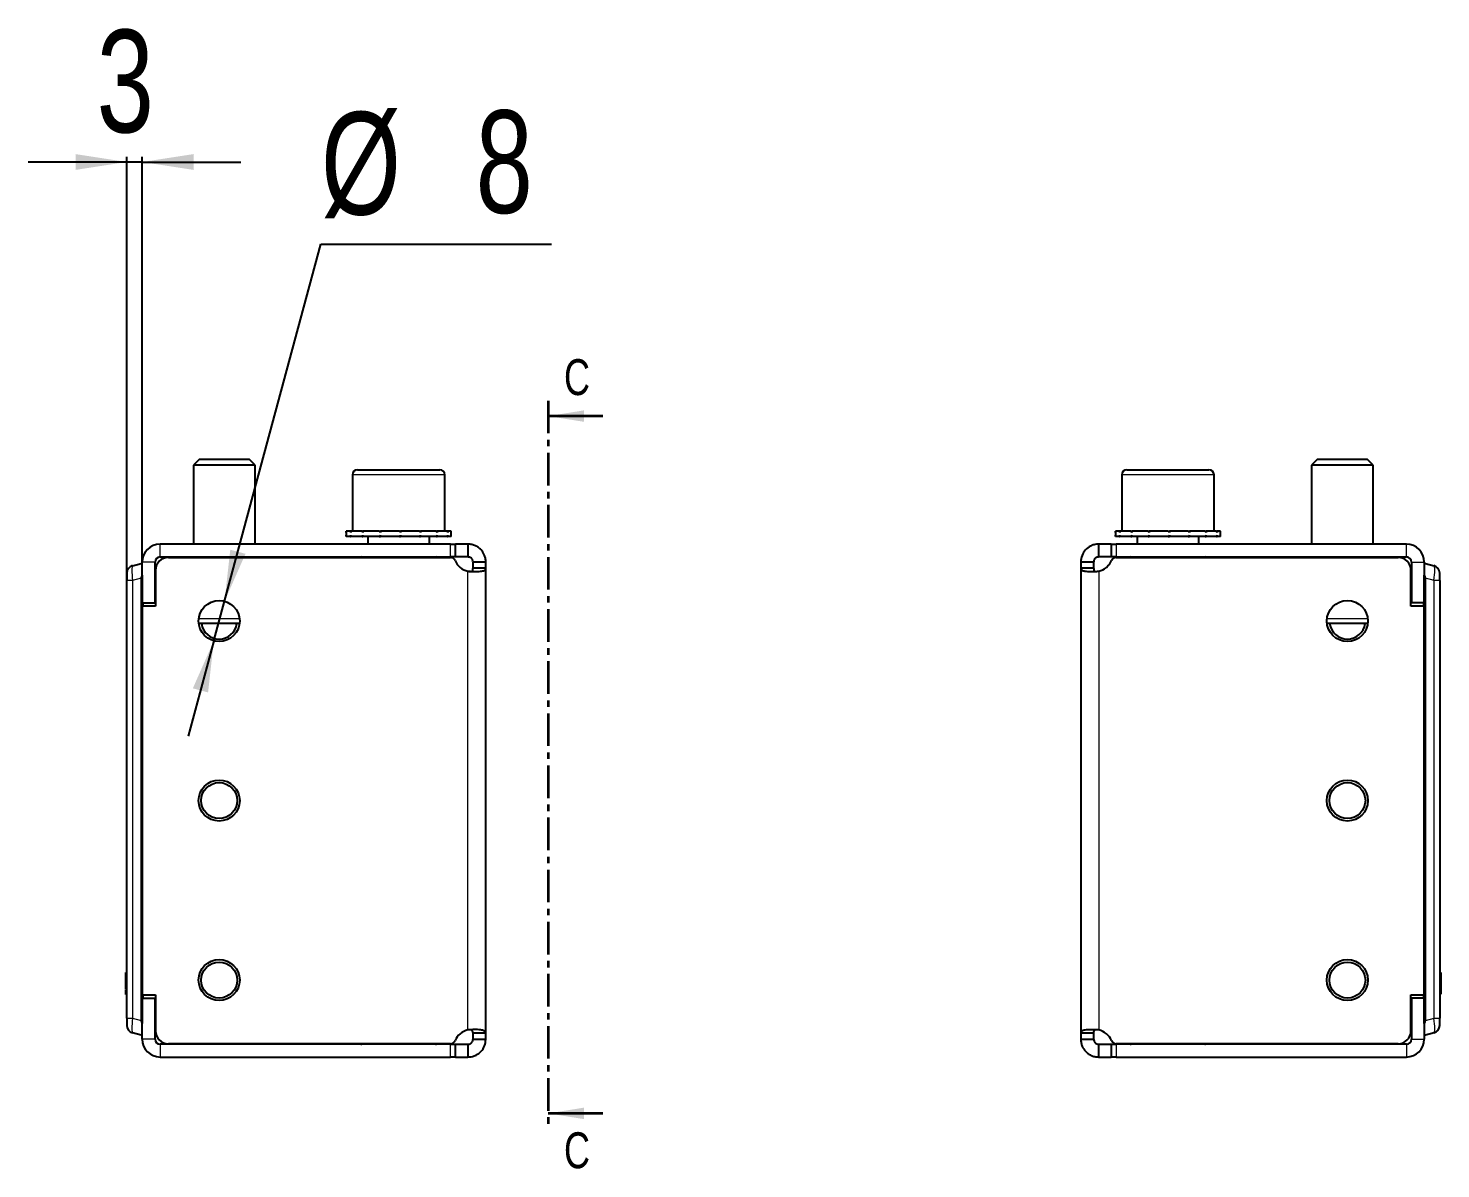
# Model space of a CAD drawing. Header units: millimetres. Extents: x -438 to 3468, y -370 to 660.
# Drawn here: x 1138.7 to 1414.1, y 173.2 to 395.5 of the extents above; entities that cross this region are included whole.
import ezdxf

# ---------------------------------------------------------------- set-up
doc = ezdxf.new("R2010")
doc.units = ezdxf.units.MM
doc.linetypes.add('CENTER', pattern=[10.16, 6.35, -1.27, 1.27, -1.27])
doc.layers.add('FORMAT', color=7, linetype='Continuous')
doc.styles.add('SLDTEXTSTYLE0', font='TXT', dxfattribs={"width": 0.75})
doc.dimstyles.new('SLDDIMSTYLE1', dxfattribs={"dimtxt": 20, "dimasz": 10, "dimexe": 0, "dimexo": 0.0625, "dimgap": 5, "dimtad": 2, "dimdec": 1, "dimrnd": 1e-09, "dimzin": 12, "dimdsep": 46, "dimtxsty": 'SLDTEXTSTYLE0', "dimsah": 1, "dimcen": 0.09, "dimadec": 0, "dimazin": 3, "dimtfac": 1, "dimtmove": 0, "dimatfit": 0, "dimfxl": 0, "dimfrac": 2, "dimtolj": 1, "dimtzin": 12, "dimarcsym": 0})
doc.dimstyles.new('SLDDIMSTYLE2', dxfattribs={"dimtxt": 20, "dimasz": 10, "dimexe": 0, "dimexo": 0.0625, "dimgap": 5, "dimtad": 0, "dimtih": 1, "dimtoh": 1, "dimdec": 1, "dimrnd": 1e-09, "dimzin": 12, "dimdsep": 46, "dimtxsty": 'SLDTEXTSTYLE0', "dimsah": 1, "dimcen": 0, "dimadec": 0, "dimazin": 3, "dimtfac": 1, "dimtmove": 0, "dimatfit": 3, "dimfxl": 0, "dimfrac": 2, "dimtolj": 1, "dimtzin": 12, "dimarcsym": 0})

# ---------------------------------------------------------------- blocks, each defined once
blk = doc.blocks.new('_D_4')
at = {"layer": 'FORMAT'}
for p, q in [((1157.91, 369.45), (1138.68, 369.45)), ((1157.91, 287.86), (1157.91, 370.45)), ((1160.91, 369.45), (1157.91, 369.45)), ((1160.91, 282.86), (1160.91, 370.45)), ((1160.91, 369.45), (1180.15, 369.45))]:
    blk.add_line(p, q, dxfattribs=at)
for points in [[(1157.91, 369.45), (1147.91, 370.99), (1147.91, 367.91)], [(1160.91, 369.45), (1170.91, 367.91), (1170.91, 370.99)]]:
    blk.add_solid(points, dxfattribs=at)
at = {"layer": 'FORMAT', "insert": (1152.03, 395.23), "char_height": 20, "attachment_point": 1, "style": 'SLDTEXTSTYLE0'}
blk.add_mtext('3', dxfattribs=at)
blk = doc.blocks.new('_D_5')
at = {"layer": 'FORMAT'}
for p, q in [((1176.96, 283.81), (1195.76, 353.42)), ((1195.76, 353.42), (1240.7, 353.42)), ((1174.87, 276.09), (1176.96, 283.81)), ((1174.87, 276.09), (1169.86, 257.52))]:
    blk.add_line(p, q, dxfattribs=at)
for points in [[(1176.96, 283.81), (1181.05, 293.06), (1178.08, 293.86)], [(1174.87, 276.09), (1170.78, 266.83), (1173.75, 266.03)]]:
    blk.add_solid(points, dxfattribs=at)
at = {"layer": 'FORMAT', "char_height": 20, "attachment_point": 1, "style": 'SLDTEXTSTYLE0'}
for s, insert in [('%%c', (1195.76, 379.2)), ('8', (1225.92, 379.51))]:
    blk.add_mtext(s, dxfattribs=dict(at, insert=insert))

msp = doc.modelspace()

# ---------------------------------------------------------------- linework, layer by layer
at = {"color": 7, "linetype": 'CENTER', "lineweight": 35}
msp.add_line((1240.06, 322.91), (1240.06, 180.96), dxfattribs=at)
at = {"color": 7, "linetype": 'Continuous', "lineweight": 35}
for p, q in [((1250.7, 319.91), (1240.06, 319.91)), ((1250.7, 183.96), (1240.06, 183.96))]:
    msp.add_line(p, q, dxfattribs=at)
at = {"color": 7, "linetype": 'Continuous', "lineweight": 25}
for p, q in [((1171.99, 311.45), (1170.91, 310.37)), ((1181.84, 311.45), (1171.99, 311.45)), ((1182.91, 310.37), (1181.84, 311.45)), ((1389.99, 311.45), (1388.91, 310.37)), ((1399.84, 311.45), (1389.99, 311.45)), ((1400.91, 310.37), (1399.84, 311.45)), ((1170.91, 310.37), (1170.91, 294.95)), ((1182.91, 310.37), (1170.91, 310.37)), ((1182.91, 294.95), (1182.91, 310.37)), ((1202.91, 309.45), (1218.91, 309.45)), ((1352.91, 309.45), (1368.91, 309.45)), ((1388.91, 310.37), (1388.91, 294.95)), ((1400.91, 310.37), (1388.91, 310.37)), ((1400.91, 294.95), (1400.91, 310.37)), ((1201.91, 308.45), (1201.91, 297.45)), ((1219.91, 297.45), (1219.91, 308.45)), ((1351.91, 308.45), (1351.91, 297.45)), ((1369.91, 297.45), (1369.91, 308.45)), ((1221.01, 294.95), (1164.41, 294.95)), ((1200.66, 297.45), (1200.66, 296.45)), ((1200.67, 297.45), (1200.67, 297.2)), ((1201.5, 297.45), (1200.67, 297.45)), ((1200.67, 297.45), (1200.67, 297.45)), ((1200.67, 296.45), (1200.67, 296.7)), ((1201.5, 296.45), (1200.67, 296.45)), ((1200.67, 296.45), (1200.67, 296.45)), ((1201.5, 297.45), (1201.6, 297.45)), ((1201.5, 296.45), (1201.6, 296.45)), ((1201.6, 297.45), (1201.6, 297.2)), ((1203.77, 297.45), (1201.6, 297.45)), ((1201.6, 296.45), (1201.6, 296.7)), ((1203.77, 296.45), (1201.6, 296.45)), ((1203.77, 297.45), (1203.95, 297.45)), ((1203.77, 296.45), (1203.95, 296.45)), ((1203.95, 297.45), (1203.95, 297.2)), ((1207.12, 297.45), (1203.95, 297.45)), ((1203.95, 296.45), (1203.95, 296.7)), ((1207.12, 296.45), (1203.95, 296.45)), ((1204.91, 296.45), (1204.91, 294.95)), ((1207.12, 297.45), (1207.36, 297.45)), ((1207.12, 296.45), (1207.36, 296.45)), ((1207.36, 297.45), (1207.36, 297.2)), ((1211.06, 297.45), (1207.36, 297.45)), ((1207.36, 296.45), (1207.36, 296.7)), ((1211.06, 296.45), (1207.36, 296.45)), ((1211.05, 297.45), (1211.31, 297.45)), ((1211.06, 297.45), (1211.13, 297.45)), ((1211.06, 296.45), (1211.21, 296.45)), ((1211.21, 296.45), (1211.3, 296.45)), ((1211.26, 297.45), (1211.3, 297.45)), ((1211.3, 297.45), (1211.3, 297.2)), ((1214.97, 297.45), (1211.3, 297.45)), ((1211.3, 296.45), (1211.3, 296.7)), ((1214.97, 296.45), (1211.3, 296.45)), ((1214.97, 297.45), (1215.19, 297.45)), ((1214.97, 296.45), (1215.19, 296.45)), ((1215.19, 297.45), (1215.19, 297.2)), ((1218.26, 297.45), (1215.19, 297.45)), ((1215.19, 296.45), (1215.19, 296.7)), ((1218.26, 296.45), (1215.19, 296.45)), ((1216.91, 294.95), (1216.91, 296.45)), ((1218.26, 297.45), (1218.43, 297.45)), ((1218.26, 296.45), (1218.43, 296.45)), ((1218.43, 297.45), (1218.43, 297.2)), ((1220.44, 297.45), (1218.43, 297.45)), ((1218.43, 296.45), (1218.43, 296.7)), ((1220.44, 296.45), (1218.43, 296.45)), ((1220.44, 297.45), (1220.53, 297.45)), ((1220.44, 296.45), (1220.53, 296.45)), ((1220.53, 297.45), (1220.53, 297.2)), ((1221.16, 297.45), (1220.53, 297.45)), ((1220.53, 296.45), (1220.53, 296.7)), ((1221.16, 296.45), (1220.53, 296.45)), ((1221.01, 294.95), (1222.01, 294.95)), ((1221.16, 296.45), (1221.16, 297.45)), ((1222.01, 292.45), (1222.01, 294.95)), ((1224.41, 294.95), (1222.01, 294.95)), ((1224.41, 294.95), (1224.41, 292.45)), ((1347.41, 292.45), (1347.41, 294.95)), ((1349.82, 294.95), (1347.41, 294.95)), ((1349.82, 294.95), (1349.82, 292.45)), ((1349.82, 294.95), (1350.82, 294.95)), ((1350.66, 297.45), (1350.66, 296.45)), ((1350.66, 297.45), (1350.67, 297.45)), ((1350.66, 296.45), (1350.67, 296.45)), ((1350.67, 297.45), (1350.67, 297.2)), ((1351.46, 297.45), (1350.67, 297.45)), ((1350.67, 296.45), (1350.67, 296.7)), ((1351.46, 296.45), (1350.67, 296.45)), ((1407.41, 294.95), (1350.82, 294.95)), ((1351.46, 297.45), (1351.56, 297.45)), ((1351.46, 296.45), (1351.56, 296.45)), ((1351.56, 297.45), (1351.56, 297.2)), ((1353.7, 297.45), (1351.56, 297.45)), ((1351.56, 296.45), (1351.56, 296.7)), ((1353.7, 296.45), (1351.56, 296.45)), ((1353.7, 297.45), (1353.88, 297.45)), ((1353.7, 296.45), (1353.88, 296.45)), ((1353.88, 297.45), (1353.88, 297.2)), ((1357.04, 297.45), (1353.88, 297.45)), ((1353.88, 296.45), (1353.88, 296.7)), ((1357.04, 296.45), (1353.88, 296.45)), ((1354.91, 296.45), (1354.91, 294.95)), ((1357.04, 297.45), (1357.27, 297.45)), ((1357.04, 296.45), (1357.27, 296.45)), ((1357.27, 297.45), (1357.27, 297.2)), ((1360.97, 297.45), (1357.27, 297.45)), ((1357.27, 296.45), (1357.27, 296.7)), ((1360.97, 296.45), (1357.27, 296.45)), ((1360.97, 297.45), (1361.05, 297.45)), ((1360.97, 296.45), (1361.14, 296.45)), ((1361.14, 296.45), (1361.22, 296.45)), ((1361.18, 297.45), (1361.22, 297.45)), ((1361.22, 297.45), (1361.22, 297.2)), ((1364.89, 297.45), (1361.22, 297.45)), ((1361.22, 296.45), (1361.22, 296.7)), ((1364.89, 296.45), (1361.22, 296.45)), ((1364.89, 297.45), (1365.11, 297.45)), ((1364.89, 296.45), (1365.11, 296.45)), ((1365.11, 297.45), (1365.11, 297.2)), ((1368.2, 297.45), (1365.11, 297.45)), ((1365.11, 296.45), (1365.11, 296.7)), ((1368.2, 296.45), (1365.11, 296.45)), ((1366.91, 294.95), (1366.91, 296.45)), ((1368.2, 297.45), (1368.37, 297.45)), ((1368.2, 296.45), (1368.37, 296.45)), ((1368.37, 297.45), (1368.37, 297.2)), ((1370.4, 297.45), (1368.37, 297.45)), ((1368.37, 296.45), (1368.37, 296.7)), ((1370.4, 296.45), (1368.37, 296.45)), ((1370.4, 297.45), (1370.5, 297.45)), ((1370.4, 296.45), (1370.5, 296.45)), ((1370.5, 297.45), (1370.5, 297.2)), ((1371.16, 297.45), (1370.5, 297.45)), ((1370.5, 296.45), (1370.5, 296.7)), ((1371.16, 296.45), (1370.5, 296.45)), ((1371.16, 296.45), (1371.16, 297.45)), ((1164.41, 292.45), (1221.01, 292.45)), ((1166.01, 292.35), (1220.99, 292.35)), ((1166.66, 292.45), (1166.66, 292.35)), ((1166.96, 292.45), (1166.96, 292.35)), ((1168.64, 292.45), (1168.64, 292.35)), ((1171.59, 292.45), (1171.59, 292.35)), ((1175.35, 292.45), (1175.35, 292.35)), ((1179.34, 292.45), (1179.34, 292.35)), ((1182.97, 292.45), (1182.97, 292.35)), ((1185.67, 292.45), (1185.67, 292.35)), ((1187.04, 292.45), (1187.04, 292.35)), ((1187.16, 292.35), (1187.16, 292.45)), ((1222.01, 292.45), (1221.01, 292.45)), ((1224.41, 292.45), (1222.01, 292.45)), ((1349.82, 292.45), (1347.41, 292.45)), ((1350.82, 292.45), (1349.82, 292.45)), ((1350.82, 292.45), (1407.41, 292.45)), ((1350.84, 292.35), (1405.81, 292.35)), ((1384.66, 292.45), (1384.66, 292.35)), ((1384.96, 292.45), (1384.96, 292.35)), ((1386.64, 292.45), (1386.64, 292.35)), ((1389.59, 292.45), (1389.59, 292.35)), ((1393.35, 292.45), (1393.35, 292.35)), ((1397.34, 292.45), (1397.34, 292.35)), ((1400.97, 292.45), (1400.97, 292.35)), ((1403.67, 292.45), (1403.67, 292.35)), ((1405.04, 292.45), (1405.04, 292.35)), ((1405.16, 292.35), (1405.16, 292.45)), ((1157.91, 289.3), (1157.91, 287.85)), ((1159.03, 290.74), (1160.71, 291.2)), ((1160.71, 291.2), (1160.91, 291.2)), ((1160.91, 283.5), (1160.91, 291.45)), ((1163.41, 283.5), (1163.41, 291.45)), ((1163.51, 289.85), (1163.51, 282.85)), ((1227.91, 291.45), (1225.41, 291.45)), ((1225.41, 290.23), (1225.41, 291.45)), ((1227.91, 290.23), (1225.41, 290.23)), ((1227.91, 290.23), (1227.91, 291.45)), ((1227.91, 199.67), (1227.91, 290.23)), ((1346.41, 291.45), (1343.91, 291.45)), ((1343.91, 291.45), (1343.91, 290.23)), ((1346.41, 290.23), (1343.91, 290.23)), ((1343.91, 290.23), (1343.91, 199.67)), ((1346.41, 291.45), (1346.41, 290.23)), ((1408.31, 282.85), (1408.31, 289.85)), ((1408.41, 291.45), (1408.41, 283.5)), ((1410.91, 291.45), (1410.91, 283.5)), ((1410.91, 291.2), (1411.11, 291.2)), ((1411.11, 291.2), (1412.8, 290.74)), ((1413.91, 287.85), (1413.91, 289.3)), ((1157.91, 213.4), (1157.91, 287.85)), ((1160.71, 288.3), (1160.71, 202.1)), ((1160.91, 288.92), (1160.91, 201.47)), ((1410.91, 201.47), (1410.91, 288.92)), ((1411.11, 202.1), (1411.11, 288.3)), ((1413.91, 287.85), (1413.91, 213.4)), ((1163.51, 284.43), (1163.41, 284.21)), ((1408.31, 284.43), (1408.41, 284.21)), ((1160.91, 283.5), (1163.41, 283.5)), ((1160.91, 207.05), (1160.91, 282.85)), ((1163.51, 282.85), (1160.91, 282.85)), ((1410.91, 282.85), (1408.31, 282.85)), ((1410.91, 283.5), (1408.41, 283.5)), ((1410.91, 282.85), (1410.91, 207.05)), ((1179.88, 279.45), (1171.95, 279.45)), ((1399.88, 279.45), (1391.95, 279.45)), ((1157.91, 205.2), (1157.91, 213.4)), ((1413.91, 213.4), (1413.91, 205.2)), ((1157.71, 211.45), (1157.91, 211.45)), ((1157.71, 211.1), (1157.91, 211.1)), ((1157.71, 210.38), (1157.71, 211.1)), ((1157.71, 210.38), (1157.91, 210.38)), ((1157.71, 209.43), (1157.71, 209.54)), ((1414.11, 211.45), (1413.91, 211.45)), ((1414.11, 211.42), (1413.91, 211.42)), ((1414.11, 211.4), (1413.91, 211.4)), ((1414.11, 210.96), (1414.11, 207.64)), ((1157.71, 207.97), (1157.91, 207.97)), ((1157.71, 207.43), (1157.71, 207.97)), ((1157.71, 207.43), (1157.91, 207.43)), ((1157.71, 207.14), (1157.91, 207.14)), ((1160.91, 207.05), (1163.51, 207.05)), ((1163.51, 207.05), (1163.51, 200.05)), ((1408.31, 207.05), (1410.91, 207.05)), ((1408.31, 200.05), (1408.31, 207.05)), ((1414.11, 207.2), (1413.91, 207.2)), ((1414.11, 207.14), (1413.91, 207.14)), ((1157.91, 202.55), (1157.91, 205.2)), ((1160.91, 206.4), (1163.41, 206.4)), ((1160.91, 198.45), (1160.91, 206.4)), ((1163.41, 198.45), (1163.41, 206.4)), ((1163.51, 205.97), (1163.41, 206.18)), ((1408.31, 205.97), (1408.41, 206.18)), ((1408.41, 206.4), (1408.41, 198.45)), ((1410.91, 206.4), (1408.41, 206.4)), ((1410.91, 206.4), (1410.91, 198.45)), ((1413.91, 205.2), (1413.91, 202.55)), ((1157.91, 202.55), (1157.91, 201.1)), ((1413.91, 201.1), (1413.91, 202.55)), ((1160.71, 199.2), (1159.03, 199.65)), ((1160.91, 199.2), (1160.71, 199.2)), ((1225.41, 199.67), (1227.91, 199.67)), ((1225.41, 198.45), (1225.41, 199.67)), ((1225.41, 198.45), (1227.91, 198.45)), ((1227.91, 198.45), (1227.91, 199.67)), ((1343.91, 199.67), (1346.41, 199.67)), ((1343.91, 199.67), (1343.91, 198.45)), ((1343.91, 198.45), (1346.41, 198.45)), ((1346.41, 199.67), (1346.41, 198.45)), ((1411.11, 199.2), (1410.91, 199.2)), ((1412.8, 199.65), (1411.11, 199.2)), ((1221.01, 197.45), (1164.41, 197.45)), ((1220.99, 197.55), (1166.01, 197.55)), ((1221.01, 197.45), (1222.01, 197.45)), ((1222.01, 194.95), (1222.01, 197.45)), ((1222.01, 197.45), (1224.41, 197.45)), ((1224.41, 197.45), (1224.41, 194.95)), ((1347.41, 194.95), (1347.41, 197.45)), ((1347.41, 197.45), (1349.82, 197.45)), ((1349.82, 197.45), (1349.82, 194.95)), ((1349.82, 197.45), (1350.82, 197.45)), ((1407.41, 197.45), (1350.82, 197.45)), ((1405.81, 197.55), (1350.84, 197.55)), ((1164.41, 194.95), (1221.01, 194.95)), ((1222.01, 194.95), (1221.01, 194.95)), ((1222.01, 194.95), (1224.41, 194.95)), ((1347.41, 194.95), (1349.82, 194.95)), ((1350.82, 194.95), (1349.82, 194.95)), ((1350.82, 194.95), (1407.41, 194.95))]:
    msp.add_line(p, q, dxfattribs=at)
at = {"color": 8, "linetype": 'Continuous', "lineweight": 18}
for p, q in [((1219.91, 308.45), (1201.91, 308.45)), ((1369.91, 308.45), (1351.91, 308.45)), ((1164.41, 292.45), (1164.41, 294.95)), ((1221.01, 292.45), (1221.01, 294.95)), ((1350.82, 294.95), (1350.82, 292.45)), ((1407.41, 292.45), (1407.41, 294.95)), ((1163.41, 291.45), (1160.91, 291.45)), ((1224.41, 200.22), (1224.41, 289.67)), ((1347.41, 289.67), (1347.41, 200.22)), ((1408.41, 291.45), (1410.91, 291.45)), ((1159.03, 287.85), (1157.91, 287.85)), ((1160.71, 288.3), (1159.03, 287.85)), ((1159.03, 287.85), (1159.03, 202.55)), ((1412.8, 287.85), (1411.11, 288.3)), ((1412.8, 202.55), (1412.8, 287.85)), ((1413.91, 287.85), (1412.8, 287.85)), ((1161.11, 283.5), (1161.11, 282.85)), ((1410.72, 282.85), (1410.72, 283.5)), ((1171.95, 280.45), (1179.88, 280.45)), ((1391.95, 280.45), (1399.88, 280.45)), ((1414.11, 210.96), (1413.91, 210.96)), ((1157.71, 209.25), (1157.91, 209.25)), ((1161.11, 207.05), (1161.11, 206.4)), ((1410.72, 206.4), (1410.72, 207.05)), ((1414.11, 207.64), (1413.91, 207.64)), ((1157.91, 202.55), (1159.03, 202.55)), ((1159.03, 202.55), (1160.71, 202.1)), ((1411.11, 202.1), (1412.8, 202.55)), ((1412.8, 202.55), (1413.91, 202.55)), ((1163.41, 198.45), (1160.91, 198.45)), ((1408.41, 198.45), (1410.91, 198.45)), ((1164.41, 197.45), (1164.41, 194.95)), ((1221.01, 194.95), (1221.01, 197.45)), ((1350.82, 197.45), (1350.82, 194.95)), ((1407.41, 197.45), (1407.41, 194.95))]:
    msp.add_line(p, q, dxfattribs=at)
at = {"color": 7, "linetype": 'Continuous', "lineweight": 25}
for centre, radius in [((1175.91, 279.95), 4), ((1395.91, 279.95), 4), ((1175.91, 244.95), 4), ((1175.91, 244.95), 3.5), ((1395.91, 244.95), 4), ((1395.91, 244.95), 3.5), ((1175.91, 209.95), 4), ((1175.91, 209.95), 3.5), ((1395.91, 209.95), 4), ((1395.91, 209.95), 3.5)]:
    msp.add_circle(centre, radius, dxfattribs=at)
for centre, radius, start, end in [((1202.91, 308.45), 1, 90, 180), ((1218.91, 308.45), 1, 0, 90), ((1352.91, 308.45), 1, 90, 180), ((1368.91, 308.45), 1, 0, 90), ((1164.41, 291.45), 3.5, 90, 180), ((1407.41, 291.45), 3.5, 0, 90), ((1164.41, 291.45), 1, 90, 180), ((1166.01, 289.85), 2.5, 90, 180), ((1203.56, 292.1), 0.35, 45.5847, 90), ((1218.26, 292.1), 0.35, 90, 134.4153), ((1220.99, 291.35), 1, 22.8854, 90), ((1350.84, 291.35), 1, 90, 157.1146), ((1353.56, 292.1), 0.35, 45.5847, 90), ((1368.26, 292.1), 0.35, 90, 134.4153), ((1405.81, 289.85), 2.5, 360, 90), ((1407.41, 291.45), 1, 0, 90), ((1159.41, 289.3), 1.5, 105, 180), ((1225.14, 293.1), 3.5, 202.8854, 258.1052), ((1346.69, 293.1), 3.5, 281.8948, 337.1146), ((1412.41, 289.3), 1.5, 0, 75), ((1175.91, 279.95), 3.5, 188.2132, 351.7868), ((1395.91, 279.95), 3.5, 188.2132, 351.7868), ((1159.41, 201.1), 1.5, 180, 255), ((1412.41, 201.1), 1.5, 285, 0), ((1164.41, 198.45), 3.5, 180, 270), ((1164.41, 198.45), 1, 180, 270), ((1166.01, 200.05), 2.5, 180, 270), ((1225.14, 196.8), 3.5, 101.8948, 157.1146), ((1346.69, 196.8), 3.5, 22.8854, 78.1052), ((1405.81, 200.05), 2.5, 270, 0), ((1407.41, 198.45), 1, 270, 360), ((1407.41, 198.45), 3.5, 270, 360), ((1203.56, 197.8), 0.35, 270, 314.4153), ((1218.26, 197.8), 0.35, 225.5847, 270), ((1220.99, 198.55), 1, 270, 337.1146), ((1350.84, 198.55), 1, 202.8854, 270), ((1353.56, 197.8), 0.35, 270, 314.4153), ((1368.26, 197.8), 0.35, 225.5847, 270)]:
    msp.add_arc(centre, radius, start, end, dxfattribs=at)
at = {"color": 8, "linetype": 'Continuous', "lineweight": 18}
for centre, major_axis, start_param, end_param in [((1159.41, 287.74), (-0.38, 3), 0.016741, 1.520499), ((1412.41, 287.74), (0.38, 3), 4.762686, 6.266445), ((1159.41, 202.65), (0.38, 3), 1.621093, 3.124852), ((1412.41, 202.65), (-0.38, 3), 3.158333, 4.662092)]:
    msp.add_ellipse(centre, major_axis=major_axis, ratio=0.123038, start_param=start_param, end_param=end_param, dxfattribs=at)
at = {"color": 7, "linetype": 'Continuous', "lineweight": 25}
for centre, major_axis, start_param, end_param in [((1172.31, 291.2), (-11.57, -3.1), 6.030113, 6.216148), ((1399.52, 291.2), (11.57, -3.1), 0.067037, 0.253072), ((1172.31, 199.2), (-11.57, 3.1), 0.067037, 0.253072), ((1399.52, 199.2), (11.57, 3.1), 6.030113, 6.216148)]:
    msp.add_ellipse(centre, major_axis=major_axis, ratio=0.250563, start_param=start_param, end_param=end_param, dxfattribs=at)
for points, knots in [([(1200.67, 297.2), (1200.67, 297.24), (1200.67, 297.3), (1200.67, 297.38), (1200.67, 297.43), (1200.67, 297.45)], [0, 0, 0, 0, 0.4999808, 0.7499881, 1, 1, 1, 1]), ([(1200.67, 296.45), (1200.67, 296.47), (1200.67, 296.51), (1200.67, 296.59), (1200.67, 296.66), (1200.67, 296.7)], [0, 0, 0, 0, 0.25014, 0.50028, 1, 1, 1, 1]), ([(1201.6, 297.2), (1201.58, 297.24), (1201.56, 297.3), (1201.52, 297.38), (1201.51, 297.43), (1201.5, 297.45)], [0, 0, 0, 0, 0.4999808, 0.7499881, 1, 1, 1, 1]), ([(1201.5, 296.45), (1201.51, 296.47), (1201.52, 296.51), (1201.56, 296.59), (1201.58, 296.66), (1201.6, 296.7)], [0, 0, 0, 0, 0.25014, 0.50028, 1, 1, 1, 1]), ([(1203.95, 297.2), (1203.92, 297.24), (1203.87, 297.3), (1203.81, 297.38), (1203.78, 297.43), (1203.77, 297.45)], [0, 0, 0, 0, 0.499981, 0.749988, 1, 1, 1, 1]), ([(1203.77, 296.45), (1203.78, 296.47), (1203.81, 296.51), (1203.87, 296.59), (1203.92, 296.66), (1203.95, 296.7)], [0, 0, 0, 0, 0.2501401, 0.5002802, 1, 1, 1, 1]), ([(1207.36, 297.2), (1207.32, 297.24), (1207.26, 297.3), (1207.18, 297.38), (1207.14, 297.43), (1207.12, 297.45)], [0, 0, 0, 0, 0.499981, 0.749988, 1, 1, 1, 1]), ([(1207.12, 296.45), (1207.14, 296.47), (1207.18, 296.51), (1207.26, 296.59), (1207.32, 296.66), (1207.36, 296.7)], [0, 0, 0, 0, 0.25014, 0.50028, 1, 1, 1, 1]), ([(1211.3, 297.2), (1211.26, 297.24), (1211.2, 297.3), (1211.12, 297.38), (1211.08, 297.43), (1211.06, 297.45)], [0, 0, 0, 0, 0.4999808, 0.7499881, 1, 1, 1, 1]), ([(1211.06, 296.45), (1211.08, 296.47), (1211.12, 296.51), (1211.2, 296.59), (1211.26, 296.66), (1211.3, 296.7)], [0, 0, 0, 0, 0.25014, 0.50028, 1, 1, 1, 1]), ([(1211.3, 297.2), (1211.29, 297.27), (1211.26, 297.4), (1211.22, 297.43), (1211.21, 297.45)], [0, 0, 0, 0, 0.561794, 1, 1, 1, 1]), ([(1211.3, 296.7), (1211.29, 296.62), (1211.26, 296.49), (1211.22, 296.46), (1211.21, 296.45)], [0, 0, 0, 0, 0.561794, 1, 1, 1, 1]), ([(1215.19, 297.2), (1215.16, 297.24), (1215.1, 297.3), (1215.02, 297.38), (1214.99, 297.43), (1214.97, 297.45)], [0, 0, 0, 0, 0.4999808, 0.7499881, 1, 1, 1, 1]), ([(1214.97, 296.45), (1214.99, 296.47), (1215.02, 296.51), (1215.1, 296.59), (1215.16, 296.66), (1215.19, 296.7)], [0, 0, 0, 0, 0.25014, 0.50028, 1, 1, 1, 1]), ([(1218.43, 297.2), (1218.4, 297.24), (1218.36, 297.3), (1218.3, 297.38), (1218.28, 297.43), (1218.26, 297.45)], [0, 0, 0, 0, 0.499981, 0.749988, 1, 1, 1, 1]), ([(1218.26, 296.45), (1218.28, 296.47), (1218.3, 296.51), (1218.36, 296.59), (1218.4, 296.66), (1218.43, 296.7)], [0, 0, 0, 0, 0.25014, 0.50028, 1, 1, 1, 1]), ([(1220.53, 297.2), (1220.51, 297.24), (1220.49, 297.3), (1220.46, 297.38), (1220.44, 297.43), (1220.44, 297.45)], [0, 0, 0, 0, 0.4999808, 0.7499881, 1, 1, 1, 1]), ([(1220.44, 296.45), (1220.44, 296.47), (1220.46, 296.51), (1220.49, 296.59), (1220.51, 296.66), (1220.53, 296.7)], [0, 0, 0, 0, 0.25014, 0.50028, 1, 1, 1, 1]), ([(1227.91, 291.45), (1227.9, 291.71), (1227.87, 292.2), (1227.58, 293.02), (1227.12, 293.73), (1226.49, 294.29), (1225.88, 294.65), (1225.17, 294.9), (1224.67, 294.93), (1224.41, 294.95)], [0, 0, 0, 0, 0.144067, 0.271276, 0.474907, 0.597997, 0.726338, 0.860245, 1, 1, 1, 1]), ([(1347.41, 294.95), (1347.12, 294.93), (1346.57, 294.89), (1345.67, 294.53), (1344.78, 293.86), (1344.06, 292.76), (1343.96, 291.89), (1343.91, 291.45)], [0, 0, 0, 0, 0.16069, 0.301312, 0.521951, 0.753573, 1, 1, 1, 1]), ([(1350.67, 297.2), (1350.67, 297.24), (1350.67, 297.3), (1350.67, 297.38), (1350.66, 297.43), (1350.66, 297.45)], [0, 0, 0, 0, 0.499981, 0.749988, 1, 1, 1, 1]), ([(1350.66, 296.45), (1350.66, 296.47), (1350.67, 296.51), (1350.67, 296.59), (1350.67, 296.66), (1350.67, 296.7)], [0, 0, 0, 0, 0.25014, 0.50028, 1, 1, 1, 1]), ([(1351.56, 297.2), (1351.55, 297.24), (1351.52, 297.3), (1351.49, 297.38), (1351.47, 297.43), (1351.46, 297.45)], [0, 0, 0, 0, 0.4999808, 0.7499881, 1, 1, 1, 1]), ([(1351.46, 296.45), (1351.47, 296.47), (1351.49, 296.51), (1351.52, 296.59), (1351.55, 296.66), (1351.56, 296.7)], [0, 0, 0, 0, 0.25014, 0.50028, 1, 1, 1, 1]), ([(1353.88, 297.2), (1353.85, 297.24), (1353.81, 297.3), (1353.75, 297.38), (1353.72, 297.43), (1353.7, 297.45)], [0, 0, 0, 0, 0.4999808, 0.7499881, 1, 1, 1, 1]), ([(1353.7, 296.45), (1353.72, 296.47), (1353.75, 296.51), (1353.81, 296.59), (1353.85, 296.66), (1353.88, 296.7)], [0, 0, 0, 0, 0.25014, 0.50028, 1, 1, 1, 1]), ([(1357.27, 297.2), (1357.23, 297.24), (1357.18, 297.3), (1357.1, 297.38), (1357.06, 297.43), (1357.04, 297.45)], [0, 0, 0, 0, 0.499981, 0.749988, 1, 1, 1, 1]), ([(1357.04, 296.45), (1357.06, 296.47), (1357.1, 296.51), (1357.18, 296.59), (1357.23, 296.66), (1357.27, 296.7)], [0, 0, 0, 0, 0.2501401, 0.5002802, 1, 1, 1, 1]), ([(1361.22, 297.2), (1361.17, 297.24), (1361.11, 297.3), (1361.03, 297.38), (1360.99, 297.43), (1360.97, 297.45)], [0, 0, 0, 0, 0.499981, 0.749988, 1, 1, 1, 1]), ([(1360.97, 296.45), (1360.99, 296.47), (1361.03, 296.51), (1361.11, 296.59), (1361.17, 296.66), (1361.22, 296.7)], [0, 0, 0, 0, 0.25014, 0.50028, 1, 1, 1, 1]), ([(1361.22, 297.2), (1361.2, 297.27), (1361.18, 297.4), (1361.15, 297.43), (1361.14, 297.45)], [0, 0, 0, 0, 0.561794, 1, 1, 1, 1]), ([(1361.22, 296.7), (1361.2, 296.62), (1361.18, 296.49), (1361.15, 296.46), (1361.14, 296.45)], [0, 0, 0, 0, 0.5617942, 1, 1, 1, 1]), ([(1365.11, 297.2), (1365.08, 297.24), (1365.02, 297.3), (1364.94, 297.38), (1364.9, 297.43), (1364.89, 297.45)], [0, 0, 0, 0, 0.499981, 0.749988, 1, 1, 1, 1]), ([(1364.89, 296.45), (1364.9, 296.47), (1364.94, 296.51), (1365.02, 296.59), (1365.08, 296.66), (1365.11, 296.7)], [0, 0, 0, 0, 0.2501401, 0.5002802, 1, 1, 1, 1]), ([(1368.37, 297.2), (1368.34, 297.24), (1368.3, 297.3), (1368.24, 297.38), (1368.21, 297.43), (1368.2, 297.45)], [0, 0, 0, 0, 0.499981, 0.749988, 1, 1, 1, 1]), ([(1368.2, 296.45), (1368.21, 296.47), (1368.24, 296.51), (1368.3, 296.59), (1368.34, 296.66), (1368.37, 296.7)], [0, 0, 0, 0, 0.25014, 0.50028, 1, 1, 1, 1]), ([(1370.5, 297.2), (1370.48, 297.24), (1370.46, 297.3), (1370.43, 297.38), (1370.41, 297.43), (1370.4, 297.45)], [0, 0, 0, 0, 0.499981, 0.749988, 1, 1, 1, 1]), ([(1370.4, 296.45), (1370.41, 296.47), (1370.43, 296.51), (1370.46, 296.59), (1370.48, 296.66), (1370.5, 296.7)], [0, 0, 0, 0, 0.25014, 0.50028, 1, 1, 1, 1]), ([(1166.92, 292.35), (1166.92, 292.36), (1166.91, 292.39), (1166.9, 292.43), (1166.9, 292.45)], [0, 0, 0, 0, 0.374848, 1, 1, 1, 1]), ([(1168.56, 292.35), (1168.55, 292.36), (1168.53, 292.39), (1168.51, 292.43), (1168.5, 292.45)], [0, 0, 0, 0, 0.374848, 1, 1, 1, 1]), ([(1171.46, 292.35), (1171.45, 292.36), (1171.42, 292.39), (1171.4, 292.43), (1171.38, 292.45)], [0, 0, 0, 0, 0.374848, 1, 1, 1, 1]), ([(1175.2, 292.35), (1175.19, 292.36), (1175.15, 292.39), (1175.12, 292.43), (1175.1, 292.45)], [0, 0, 0, 0, 0.374848, 1, 1, 1, 1]), ([(1179.2, 292.35), (1179.19, 292.36), (1179.15, 292.39), (1179.12, 292.43), (1179.1, 292.45)], [0, 0, 0, 0, 0.374848, 1, 1, 1, 1]), ([(1182.85, 292.35), (1182.84, 292.36), (1182.81, 292.39), (1182.78, 292.43), (1182.77, 292.45)], [0, 0, 0, 0, 0.374848, 1, 1, 1, 1]), ([(1185.59, 292.35), (1185.59, 292.36), (1185.57, 292.39), (1185.55, 292.43), (1185.54, 292.45)], [0, 0, 0, 0, 0.374848, 1, 1, 1, 1]), ([(1187.02, 292.35), (1187.02, 292.36), (1187.01, 292.39), (1187.01, 292.43), (1187, 292.45)], [0, 0, 0, 0, 0.374848, 1, 1, 1, 1]), ([(1225.41, 291.45), (1225.4, 291.59), (1225.38, 291.78), (1225.25, 292), (1225.15, 292.14), (1225.01, 292.26), (1224.83, 292.36), (1224.63, 292.43), (1224.49, 292.44), (1224.41, 292.45)], [0, 0, 0, 0, 0.294103, 0.406373, 0.497014, 0.611853, 0.731691, 0.860101, 1, 1, 1, 1]), ([(1347.41, 292.45), (1347.33, 292.44), (1347.18, 292.43), (1346.97, 292.35), (1346.8, 292.25), (1346.67, 292.12), (1346.56, 291.98), (1346.44, 291.75), (1346.43, 291.57), (1346.41, 291.45)], [0, 0, 0, 0, 0.156786, 0.290809, 0.403501, 0.497298, 0.607133, 0.726181, 1, 1, 1, 1]), ([(1384.92, 292.35), (1384.92, 292.36), (1384.91, 292.39), (1384.9, 292.43), (1384.9, 292.45)], [0, 0, 0, 0, 0.374848, 1, 1, 1, 1]), ([(1386.56, 292.35), (1386.55, 292.36), (1386.53, 292.39), (1386.51, 292.43), (1386.5, 292.45)], [0, 0, 0, 0, 0.374848, 1, 1, 1, 1]), ([(1389.46, 292.35), (1389.45, 292.36), (1389.42, 292.39), (1389.4, 292.43), (1389.38, 292.45)], [0, 0, 0, 0, 0.374848, 1, 1, 1, 1]), ([(1393.2, 292.35), (1393.19, 292.36), (1393.15, 292.39), (1393.12, 292.43), (1393.1, 292.45)], [0, 0, 0, 0, 0.374848, 1, 1, 1, 1]), ([(1397.2, 292.35), (1397.19, 292.36), (1397.15, 292.39), (1397.12, 292.43), (1397.1, 292.45)], [0, 0, 0, 0, 0.374848, 1, 1, 1, 1]), ([(1400.85, 292.35), (1400.84, 292.36), (1400.81, 292.39), (1400.78, 292.43), (1400.77, 292.45)], [0, 0, 0, 0, 0.374848, 1, 1, 1, 1]), ([(1403.59, 292.35), (1403.59, 292.36), (1403.57, 292.39), (1403.55, 292.43), (1403.54, 292.45)], [0, 0, 0, 0, 0.374848, 1, 1, 1, 1]), ([(1405.02, 292.35), (1405.02, 292.36), (1405.01, 292.39), (1405.01, 292.43), (1405, 292.45)], [0, 0, 0, 0, 0.374848, 1, 1, 1, 1]), ([(1224.41, 289.67), (1224.73, 289.66), (1225.32, 289.63), (1226.27, 289.61), (1227.13, 289.65), (1227.79, 289.87), (1227.87, 290.1), (1227.91, 290.23)], [0, 0, 0, 0, 0.17084, 0.319217, 0.548103, 0.767822, 1, 1, 1, 1]), ([(1224.41, 289.67), (1224.5, 289.66), (1224.67, 289.63), (1224.89, 289.62), (1225.06, 289.63), (1225.19, 289.68), (1225.29, 289.77), (1225.39, 289.94), (1225.4, 290.11), (1225.41, 290.23)], [0, 0, 0, 0, 0.154359, 0.287283, 0.400435, 0.496544, 0.604314, 0.723151, 1, 1, 1, 1]), ([(1343.91, 290.23), (1343.97, 290.1), (1344.05, 289.88), (1344.62, 289.69), (1345.22, 289.62), (1345.86, 289.6), (1346.6, 289.61), (1347.14, 289.65), (1347.41, 289.67)], [0, 0, 0, 0, 0.254149, 0.448213, 0.574908, 0.708872, 0.850468, 1, 1, 1, 1]), ([(1346.41, 290.23), (1346.43, 290.1), (1346.45, 289.9), (1346.6, 289.69), (1346.73, 289.65), (1346.78, 289.63)], [0, 0, 0, 0, 0.488232, 0.819706, 1, 1, 1, 1]), ([(1157.71, 211.1), (1157.71, 211.21), (1157.71, 211.42), (1157.71, 211.44), (1157.71, 211.45)], [0, 0, 0, 0, 0.5368, 1, 1, 1, 1]), ([(1157.71, 209.25), (1157.71, 209.42), (1157.71, 209.75), (1157.71, 210.17), (1157.71, 210.36), (1157.71, 210.45)], [0, 0, 0, 0, 0.346986, 0.702168, 1, 1, 1, 1]), ([(1414.11, 211.4), (1414.11, 211.39), (1414.11, 211.37), (1414.11, 211.26), (1414.11, 211.11), (1414.11, 211.01), (1414.11, 210.96)], [0, 0, 0, 0, 0.281303, 0.555629, 0.773878, 1, 1, 1, 1]), ([(1157.71, 208.1), (1157.71, 208.13), (1157.71, 208.26), (1157.71, 208.66), (1157.71, 209.06), (1157.71, 209.25)], [0, 0, 0, 0, 0.136302, 0.576865, 1, 1, 1, 1]), ([(1157.71, 207.14), (1157.71, 207.16), (1157.71, 207.18), (1157.71, 207.36), (1157.71, 207.43)], [0, 0, 0, 0, 0.577653, 1, 1, 1, 1]), ([(1414.11, 207.64), (1414.11, 207.57), (1414.11, 207.44), (1414.11, 207.3), (1414.11, 207.21), (1414.11, 207.2), (1414.11, 207.2)], [0, 0, 0, 0, 0.285197, 0.560428, 0.777044, 1, 1, 1, 1]), ([(1227.91, 199.67), (1227.86, 199.79), (1227.77, 200.01), (1227.2, 200.21), (1226.61, 200.27), (1225.97, 200.3), (1225.23, 200.28), (1224.69, 200.24), (1224.41, 200.22)], [0, 0, 0, 0, 0.254149, 0.448213, 0.574908, 0.708872, 0.850468, 1, 1, 1, 1]), ([(1224.41, 197.45), (1224.5, 197.45), (1224.65, 197.46), (1224.86, 197.55), (1225.03, 197.65), (1225.16, 197.77), (1225.27, 197.91), (1225.39, 198.15), (1225.4, 198.32), (1225.41, 198.45)], [0, 0, 0, 0, 0.156786, 0.290809, 0.403501, 0.497298, 0.607133, 0.726181, 1, 1, 1, 1]), ([(1224.41, 194.95), (1224.71, 194.97), (1225.26, 195.01), (1226.16, 195.36), (1227.05, 196.03), (1227.77, 197.14), (1227.87, 198), (1227.91, 198.45)], [0, 0, 0, 0, 0.16069, 0.301312, 0.521951, 0.753573, 1, 1, 1, 1]), ([(1225.41, 199.67), (1225.4, 199.79), (1225.38, 199.99), (1225.23, 200.2), (1225.1, 200.25), (1225.05, 200.26)], [0, 0, 0, 0, 0.488232, 0.819706, 1, 1, 1, 1]), ([(1347.41, 200.22), (1347.1, 200.24), (1346.51, 200.26), (1345.56, 200.28), (1344.7, 200.24), (1344.04, 200.02), (1343.96, 199.79), (1343.91, 199.67)], [0, 0, 0, 0, 0.17084, 0.319217, 0.548103, 0.767822, 1, 1, 1, 1]), ([(1343.91, 198.45), (1343.93, 198.19), (1343.96, 197.7), (1344.25, 196.87), (1344.71, 196.16), (1345.34, 195.6), (1345.95, 195.24), (1346.66, 195), (1347.16, 194.96), (1347.41, 194.95)], [0, 0, 0, 0, 0.144067, 0.271276, 0.474907, 0.597997, 0.726338, 0.860245, 1, 1, 1, 1]), ([(1347.41, 200.22), (1347.32, 200.24), (1347.16, 200.26), (1346.94, 200.28), (1346.77, 200.26), (1346.64, 200.21), (1346.54, 200.13), (1346.44, 199.96), (1346.42, 199.79), (1346.41, 199.67)], [0, 0, 0, 0, 0.154359, 0.287283, 0.400435, 0.496544, 0.604314, 0.723151, 1, 1, 1, 1]), ([(1346.41, 198.45), (1346.43, 198.31), (1346.45, 198.12), (1346.58, 197.9), (1346.68, 197.76), (1346.82, 197.63), (1347, 197.53), (1347.2, 197.46), (1347.34, 197.45), (1347.41, 197.45)], [0, 0, 0, 0, 0.294103, 0.406373, 0.497014, 0.611853, 0.731691, 0.860101, 1, 1, 1, 1])]:
    msp.add_open_spline(points, degree=3, knots=knots, dxfattribs=at)
at = {"color": 7, "linetype": 'Continuous', "lineweight": 35}
for points in [[(1240.06, 319.91), (1247.06, 318.79), (1247.06, 321.03)], [(1240.06, 183.96), (1247.06, 182.84), (1247.06, 185.08)]]:
    msp.add_solid(points, dxfattribs=at)

# ---------------------------------------------------------------- texts
at = {"color": 7, "linetype": 'Continuous', "char_height": 7, "attachment_point": 1, "style": 'SLDTEXTSTYLE0'}
for insert in [(1243.15, 331.01), (1243.15, 180.27)]:
    msp.add_mtext('C', dxfattribs=dict(at, insert=insert))

# ---------------------------------------------------------------- dimensions: what is measured, and where the dimension line sits
at = {"layer": 'FORMAT'}
dim = msp.add_linear_dim(base=(1157.91, 369.45), p1=(1160.91, 282.85), p2=(1157.91, 287.85), dimstyle='SLDDIMSTYLE1', dxfattribs=at)
dim.commit()
dim.dimension.update_dxf_attribs({"geometry": '_D_4', "text_midpoint": (1159.41, 369.45), "dimtype": 160})
dim = msp.add_diameter_dim_2p(p1=(1176.96, 283.81), p2=(1174.87, 276.09), dimstyle='SLDDIMSTYLE2', dxfattribs=at)
dim.commit()
dim.dimension.update_dxf_attribs({"geometry": '_D_5', "text_midpoint": (1218.23, 369.45), "dimtype": 163})

doc.saveas('drawing.dxf')
